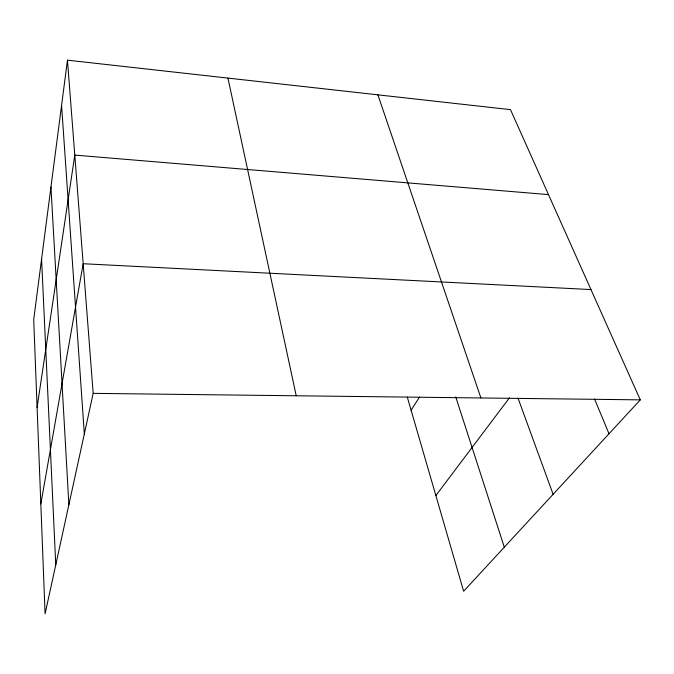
<?xml version="1.0" encoding="UTF-8"?>
<svg xmlns="http://www.w3.org/2000/svg" width="674" height="674" viewBox="0 0 674 674"><rect width="100%" height="100%" fill="white"/><g stroke="black" fill="none" stroke-linecap="round" stroke-linejoin="round"><path stroke-width="1.01" d="M67.459 60.171L33.7 319.611L45.082 613.829L93.18 393.363L67.459 60.171L510.488 109.643L640.3 399.859L463.628 591.25L407.307 397.112M37.095 407.433L74.789 155.096L548.493 194.609M40.836 503.925L83.172 263.728L590.963 289.567M411.115 410.239L419.514 397.053M435.867 495.55L509.443 397.837M93.18 393.363L640.3 399.859M594.519 398.949L609.018 433.744M518.011 398.115L553.11 494.312M377.895 94.84L480.907 397.963M455.75 396.919L504.295 547.195M227.938 78.091L296.223 395.773M61.57 105.422L84.326 433.955M50.954 187.027L68.874 504.784M41.577 259.052L55.757 564.922"/></g></svg>
